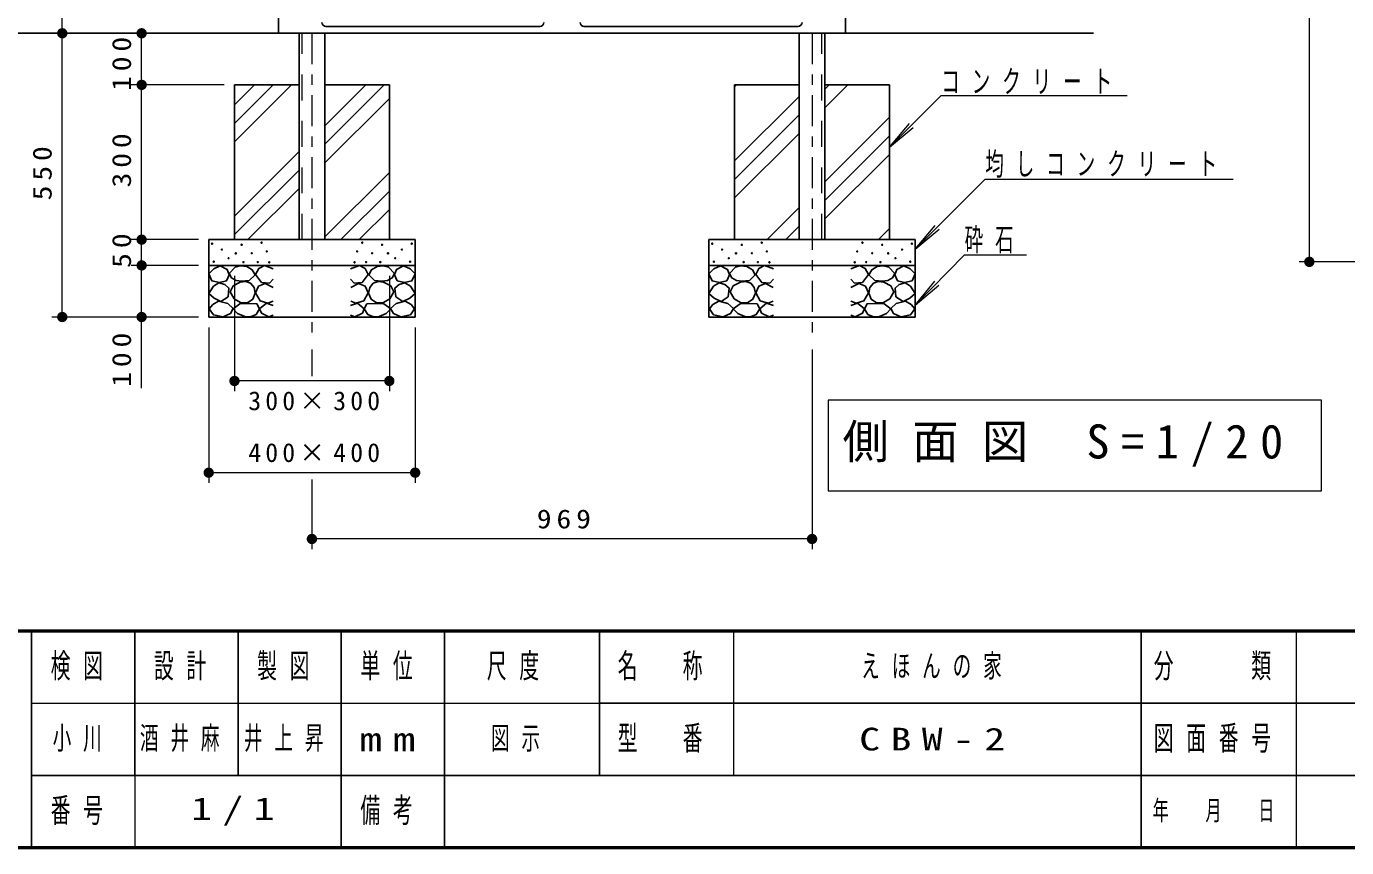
# Model space of a CAD drawing. Units: millimetres on the paper, scale 1:20. Extents: x -805 to -420, y 0 to 267.
# Drawn here: x -663 to -535.1, y 0 to 79.6 of the extents above; entities that cross this region are included whole.
import ezdxf

# ---------------------------------------------------------------- set-up
doc = ezdxf.new("R2010")
doc.units = ezdxf.units.MM
doc.linetypes.add('USER1', pattern=[4.5, 2.5, -2])
doc.linetypes.add('USER2', pattern=[6, 3, -1, 1, -1])
doc.layers.add('LY_1', color=7, linetype='Continuous', lineweight=25)
doc.styles.add('ＭＳ ゴシック', font='')
doc.styles.get('ＭＳ ゴシック').set_extended_font_data('MS Gothic')

# ---------------------------------------------------------------- blocks, each defined once
blk = doc.blocks.new('filled_dot')
at = {"color": 0, "linetype": 'Continuous', "lineweight": -2, "const_width": 1.25}
blk.add_lwpolyline([(-0.625, 0, 1), (0.625, 0, 1)], format="xyb", close=True, dxfattribs=at)

msp = doc.modelspace()

# ---------------------------------------------------------------- linework, layer by layer
at = {"layer": 'LY_1', "lineweight": 13}
for p, q in [((-659.527, 78.924), (-659.527, 148.923)), ((-538.721, 56.771), (-538.721, 140.371)), ((-652.076, 78.924), (-660.527, 78.924)), ((-659.527, 51.424), (-659.527, 78.924)), ((-651.838, 73.924), (-651.838, 78.924)), ((-643.843, 73.924), (-652.838, 73.924)), ((-643.843, 73.924), (-652.838, 73.924)), ((-651.838, 58.924), (-651.838, 73.924)), ((-642.843, 68.394), (-637.312, 73.924)), ((-642.843, 70.19), (-639.108, 73.924)), ((-642.843, 71.986), (-640.904, 73.924)), ((-634.093, 68.163), (-628.332, 73.924)), ((-634.093, 69.959), (-630.128, 73.924)), ((-594.393, 73.738), (-594.207, 73.924)), ((-585.643, 71.712), (-583.431, 73.924)), ((-585.643, 73.508), (-585.227, 73.924)), ((-634.093, 66.367), (-627.843, 72.617)), ((-594.393, 66.554), (-588.143, 72.804)), ((-574.383, 72.882), (-579.393, 67.872)), ((-574.383, 72.882), (-556.383, 72.882)), ((-594.393, 64.758), (-588.143, 71.008)), ((-585.643, 64.528), (-579.393, 70.778)), ((-594.393, 62.962), (-588.143, 69.212)), ((-579.393, 67.872), (-577.464, 70.171)), ((-579.393, 67.872), (-577.095, 69.801)), ((-585.643, 62.732), (-579.393, 68.982)), ((-642.843, 61.209), (-636.593, 67.459)), ((-585.643, 60.936), (-579.393, 67.186)), ((-642.843, 59.413), (-636.593, 65.663)), ((-634.093, 59.183), (-627.843, 65.433)), ((-570.117, 64.776), (-576.893, 58)), ((-570.117, 64.776), (-546.117, 64.776)), ((-641.536, 58.924), (-636.593, 63.867)), ((-632.556, 58.924), (-627.843, 63.637)), ((-630.76, 58.924), (-627.843, 61.841)), ((-591.247, 58.924), (-588.143, 62.028)), ((-589.45, 58.924), (-588.143, 60.232)), ((-576.893, 58), (-574.964, 60.299)), ((-646.343, 58.924), (-652.838, 58.924)), ((-651.838, 56.424), (-651.838, 58.924)), ((-580.47, 58.924), (-579.393, 60.002)), ((-576.893, 58), (-574.595, 59.929)), ((-646.343, 56.424), (-652.838, 56.424)), ((-646.343, 56.424), (-652.838, 56.424)), ((-651.838, 44.52), (-651.838, 56.424)), ((-572.116, 57.452), (-576.893, 52.571)), ((-572.116, 57.452), (-566.116, 57.452)), ((-512.147, 56.771), (-539.721, 56.771)), ((-642.843, 55.424), (-642.843, 44.225)), ((-627.843, 55.424), (-627.843, 44.225)), ((-576.893, 52.571), (-574.989, 54.89)), ((-576.893, 52.571), (-574.616, 54.524)), ((-646.343, 51.424), (-660.527, 51.424)), ((-646.343, 51.424), (-652.838, 51.424)), ((-645.343, 50.424), (-645.343, 35.338)), ((-625.343, 50.424), (-625.343, 35.338)), ((-635.343, 48.281), (-635.343, 45.688)), ((-586.893, 48.281), (-586.893, 28.911)), ((-627.843, 45.225), (-642.843, 45.225)), ((-585.345, 43.362), (-585.345, 34.562)), ((-537.545, 43.362), (-585.345, 43.362)), ((-537.545, 34.562), (-537.545, 43.362)), ((-625.343, 36.338), (-645.343, 36.338)), ((-635.343, 35.688), (-635.343, 28.911)), ((-585.345, 34.562), (-537.545, 34.562)), ((-586.893, 29.911), (-635.343, 29.911)), ((-594.5, 21), (-594.5, 7)), ((-540, 21), (-540, 0)), ((-662.5, 14), (-607.5, 14)), ((-652.5, 7), (-652.5, 0))]:
    msp.add_line(p, q, dxfattribs=at)
at = {"layer": 'LY_1'}
for p, q in [((-638.568, 78.941), (-638.568, 110.141)), ((-583.668, 78.941), (-583.668, 110.141)), ((-613.248, 79.591), (-633.988, 79.591)), ((-608.988, 79.591), (-588.248, 79.591)), ((-611.118, 78.924), (-668.631, 78.924)), ((-611.118, 78.941), (-638.568, 78.941)), ((-636.593, 58.924), (-636.593, 78.924)), ((-634.093, 58.924), (-634.093, 78.924)), ((-611.118, 78.941), (-583.668, 78.941)), ((-611.118, 78.924), (-559.619, 78.924)), ((-588.143, 58.924), (-588.143, 78.924)), ((-585.643, 58.924), (-585.643, 78.924)), ((-642.843, 73.924), (-636.593, 73.924)), ((-642.843, 73.924), (-642.843, 58.924)), ((-634.093, 73.924), (-627.843, 73.924)), ((-627.843, 73.924), (-627.843, 58.924)), ((-594.393, 73.924), (-594.393, 58.924)), ((-588.143, 73.924), (-594.393, 73.924)), ((-579.393, 73.924), (-585.643, 73.924)), ((-579.393, 73.924), (-579.393, 58.924)), ((-645.343, 58.924), (-645.343, 51.424)), ((-645.343, 58.924), (-625.343, 58.924)), ((-625.343, 58.924), (-625.343, 51.424)), ((-596.893, 58.924), (-596.893, 51.424)), ((-576.893, 58.924), (-596.893, 58.924)), ((-576.893, 58.924), (-576.893, 51.424)), ((-645.343, 56.424), (-625.343, 56.424)), ((-576.893, 56.424), (-596.893, 56.424)), ((-645.343, 51.424), (-625.343, 51.424)), ((-576.893, 51.424), (-596.893, 51.424)), ((-662.5, 21), (-662.5, 0)), ((-652.5, 21), (-652.5, 7)), ((-642.5, 21), (-642.5, 7)), ((-632.5, 21), (-632.5, 0)), ((-622.5, 21), (-622.5, 7)), ((-607.5, 21), (-607.5, 7)), ((-555, 21), (-555, 0)), ((-607.5, 14), (-490, 14)), ((-662.5, 7), (-420, 7)), ((-622.5, 7), (-622.5, 0))]:
    msp.add_line(p, q, dxfattribs=at)
at = {"layer": 'LY_1', "linetype": 'USER1', "lineweight": 13}
for p, q in [((-636.293, 58.924), (-636.293, 78.924)), ((-585.943, 58.924), (-585.943, 78.924))]:
    msp.add_line(p, q, dxfattribs=at)
at = {"layer": 'LY_1', "linetype": 'USER2', "lineweight": 13}
for p, q in [((-635.343, 78.924), (-635.343, 49.281)), ((-586.893, 78.924), (-586.893, 49.281))]:
    msp.add_line(p, q, dxfattribs=at)
at = {"layer": 'LY_1', "lineweight": 50}
for p, q in [((-805, 21), (-420, 21)), ((-805, 0), (-420, 0))]:
    msp.add_line(p, q, dxfattribs=at)
at = {"layer": 'LY_1'}
for points in [[(-644.22, 56.394), (-644.854, 56.093), (-645.329, 55.618), (-645.028, 54.921), (-644.3, 54.778), (-643.602, 54.937), (-643.349, 55.523), (-643.539, 56.03)], [(-642.249, 56.399), (-642.776, 56.263), (-643.357, 55.628), (-643.128, 55.209), (-642.67, 54.972), (-642.154, 54.899), (-641.411, 54.966), (-640.844, 55.507), (-641.127, 56.007), (-641.661, 56.317)], [(-628.436, 56.399), (-627.909, 56.263), (-627.328, 55.628), (-627.558, 55.209), (-628.015, 54.972), (-628.531, 54.899), (-629.274, 54.966), (-629.842, 55.507), (-629.558, 56.007), (-629.025, 56.317)], [(-626.465, 56.394), (-625.831, 56.093), (-625.356, 55.618), (-625.657, 54.921), (-626.386, 54.778), (-627.083, 54.937), (-627.336, 55.523), (-627.146, 56.03)], [(-595.77, 56.394), (-596.404, 56.093), (-596.879, 55.618), (-596.578, 54.921), (-595.85, 54.778), (-595.152, 54.937), (-594.899, 55.523), (-595.089, 56.03)], [(-593.799, 56.399), (-594.326, 56.263), (-594.907, 55.628), (-594.678, 55.209), (-594.22, 54.972), (-593.704, 54.899), (-592.961, 54.966), (-592.394, 55.507), (-592.677, 56.007), (-593.211, 56.317)], [(-579.986, 56.399), (-579.459, 56.263), (-578.878, 55.628), (-579.108, 55.209), (-579.565, 54.972), (-580.081, 54.899), (-580.824, 54.966), (-581.392, 55.507), (-581.108, 56.007), (-580.575, 56.317)], [(-578.015, 56.394), (-577.381, 56.093), (-576.906, 55.618), (-577.207, 54.921), (-577.936, 54.778), (-578.633, 54.937), (-578.886, 55.523), (-578.696, 56.03)], [(-644.347, 54.746), (-644.886, 54.398), (-645.329, 53.717), (-644.822, 53.257), (-644.157, 52.94), (-643.46, 53.384), (-643.381, 54.224), (-643.789, 54.586)], [(-642.884, 53.182), (-642.263, 52.837), (-641.587, 52.79), (-641.073, 53.152), (-640.83, 53.75), (-640.942, 54.287), (-641.29, 54.696), (-641.755, 54.86), (-642.29, 54.804), (-642.979, 54.435), (-643.276, 53.858)], [(-627.801, 53.182), (-628.423, 52.837), (-629.099, 52.79), (-629.612, 53.152), (-629.855, 53.75), (-629.744, 54.287), (-629.396, 54.696), (-628.93, 54.86), (-628.396, 54.804), (-627.706, 54.435), (-627.409, 53.858)], [(-626.338, 54.746), (-625.8, 54.398), (-625.356, 53.717), (-625.863, 53.257), (-626.529, 52.94), (-627.226, 53.384), (-627.305, 54.224), (-626.897, 54.586)], [(-595.897, 54.746), (-596.436, 54.398), (-596.879, 53.717), (-596.372, 53.257), (-595.707, 52.94), (-595.01, 53.384), (-594.931, 54.224), (-595.339, 54.586)], [(-594.434, 53.182), (-593.813, 52.837), (-593.137, 52.79), (-592.623, 53.152), (-592.38, 53.75), (-592.492, 54.287), (-592.84, 54.696), (-593.305, 54.86), (-593.84, 54.804), (-594.529, 54.435), (-594.826, 53.858)], [(-579.351, 53.182), (-579.973, 52.837), (-580.649, 52.79), (-581.162, 53.152), (-581.405, 53.75), (-581.294, 54.287), (-580.946, 54.696), (-580.48, 54.86), (-579.946, 54.804), (-579.256, 54.435), (-578.959, 53.858)], [(-577.888, 54.746), (-577.35, 54.398), (-576.906, 53.717), (-577.413, 53.257), (-578.079, 52.94), (-578.776, 53.384), (-578.855, 54.224), (-578.447, 54.586)], [(-644.388, 52.95), (-644.957, 52.631), (-645.295, 52.208), (-644.891, 51.642), (-643.948, 51.439), (-643.233, 51.758), (-642.959, 52.263), (-643.499, 52.719)], [(-641.533, 52.743), (-642.317, 52.702), (-642.979, 52.229), (-642.546, 51.77), (-641.857, 51.459), (-641.292, 51.451), (-640.749, 51.675), (-640.411, 52.202), (-640.668, 52.689)], [(-629.153, 52.743), (-628.369, 52.702), (-627.707, 52.229), (-628.139, 51.77), (-628.828, 51.459), (-629.393, 51.451), (-629.936, 51.675), (-630.274, 52.202), (-630.018, 52.689)], [(-626.297, 52.95), (-625.729, 52.631), (-625.391, 52.208), (-625.794, 51.642), (-626.737, 51.439), (-627.453, 51.758), (-627.726, 52.263), (-627.187, 52.719)], [(-595.938, 52.95), (-596.507, 52.631), (-596.845, 52.208), (-596.441, 51.642), (-595.498, 51.439), (-594.783, 51.758), (-594.509, 52.263), (-595.049, 52.719)], [(-593.083, 52.743), (-593.867, 52.702), (-594.529, 52.229), (-594.096, 51.77), (-593.407, 51.459), (-592.842, 51.451), (-592.299, 51.675), (-591.961, 52.202), (-592.218, 52.689)], [(-580.703, 52.743), (-579.919, 52.702), (-579.257, 52.229), (-579.689, 51.77), (-580.378, 51.459), (-580.943, 51.451), (-581.486, 51.675), (-581.824, 52.202), (-581.568, 52.689)], [(-577.847, 52.95), (-577.279, 52.631), (-576.941, 52.208), (-577.344, 51.642), (-578.287, 51.439), (-579.003, 51.758), (-579.276, 52.263), (-578.737, 52.719)]]:
    msp.add_lwpolyline(points, close=True, dxfattribs=at)
for points in [[(-639.093, 56.089), (-639.948, 56.406), (-640.487, 56.136), (-640.804, 55.534), (-640.218, 54.774), (-639.441, 54.711), (-639.093, 55.107)], [(-631.593, 56.089), (-630.737, 56.406), (-630.199, 56.136), (-629.882, 55.534), (-630.468, 54.774), (-631.244, 54.711), (-631.593, 55.107)], [(-590.643, 56.089), (-591.498, 56.406), (-592.037, 56.136), (-592.354, 55.534), (-591.768, 54.774), (-590.991, 54.711), (-590.643, 55.107)], [(-583.143, 56.089), (-582.287, 56.406), (-581.749, 56.136), (-581.432, 55.534), (-582.018, 54.774), (-582.794, 54.711), (-583.143, 55.107)], [(-639.109, 54.283), (-639.869, 54.679), (-640.503, 54.425), (-640.804, 53.776), (-640.36, 53), (-639.6, 52.762), (-639.109, 52.968)], [(-631.577, 54.283), (-630.816, 54.679), (-630.183, 54.425), (-629.882, 53.776), (-630.325, 53), (-631.086, 52.762), (-631.577, 52.968)], [(-590.659, 54.283), (-591.419, 54.679), (-592.053, 54.425), (-592.354, 53.776), (-591.91, 53), (-591.15, 52.762), (-590.659, 52.968)], [(-583.127, 54.283), (-582.366, 54.679), (-581.733, 54.425), (-581.432, 53.776), (-581.875, 53), (-582.636, 52.762), (-583.127, 52.968)], [(-639.093, 52.556), (-639.758, 52.762), (-640.408, 52.208), (-640.233, 51.811), (-639.505, 51.447), (-639.093, 51.606)], [(-631.593, 52.556), (-630.927, 52.762), (-630.278, 52.208), (-630.452, 51.811), (-631.181, 51.447), (-631.593, 51.606)], [(-590.643, 52.556), (-591.308, 52.762), (-591.958, 52.208), (-591.783, 51.811), (-591.055, 51.447), (-590.643, 51.606)], [(-583.143, 52.556), (-582.477, 52.762), (-581.828, 52.208), (-582.002, 51.811), (-582.731, 51.447), (-583.143, 51.606)]]:
    msp.add_lwpolyline(points, dxfattribs=at)
for centre in [(-645.012, 58.533), (-644.062, 57.963), (-642.715, 57.598), (-642.145, 58.422), (-641.168, 57.601), (-640.222, 58.629), (-639.722, 57.777), (-630.964, 57.777), (-630.464, 58.629), (-629.518, 57.601), (-628.541, 58.422), (-627.97, 57.598), (-626.624, 57.963), (-625.673, 58.533), (-596.562, 58.533), (-595.612, 57.963), (-594.265, 57.598), (-593.695, 58.422), (-592.718, 57.601), (-591.772, 58.629), (-591.272, 57.777), (-582.514, 57.777), (-582.014, 58.629), (-581.068, 57.601), (-580.091, 58.422), (-579.52, 57.598), (-578.174, 57.963), (-577.223, 58.533), (-644.854, 56.79), (-643.412, 57.123), (-641.971, 56.743), (-640.587, 56.75), (-639.479, 56.723), (-631.207, 56.723), (-630.099, 56.75), (-628.715, 56.743), (-627.273, 57.123), (-625.831, 56.79), (-596.404, 56.79), (-594.962, 57.123), (-593.521, 56.743), (-592.137, 56.75), (-591.029, 56.723), (-582.757, 56.723), (-581.649, 56.75), (-580.265, 56.743), (-578.823, 57.123), (-577.381, 56.79)]:
    msp.add_circle(centre, 0.05, dxfattribs=at)
for centre, start, end in [((-633.988, 79.971), 180, 270), ((-613.248, 79.971), 270, 0), ((-608.988, 79.971), 180, 270), ((-588.248, 79.971), 270, 0)]:
    msp.add_arc(centre, 0.38, start, end, dxfattribs=at)

# ---------------------------------------------------------------- block references
at = {"layer": 'LY_1', "lineweight": 13, "xscale": 0.4, "yscale": 0.4}
for p, rotation in [((-659.527, 78.924), 270), ((-659.527, 78.924), 90), ((-651.838, 78.924), 270), ((-651.838, 73.924), 270), ((-651.838, 73.924), 90), ((-651.838, 58.924), 270), ((-651.838, 58.924), 90), ((-651.838, 56.424), 270), ((-651.838, 56.424), 90), ((-538.721, 56.771), 90), ((-659.527, 51.424), 90), ((-651.838, 51.424), 90), ((-627.843, 45.225), 180), ((-625.343, 36.338), 180), ((-586.893, 29.911), 180)]:
    msp.add_blockref('filled_dot', p, dxfattribs=dict(at, rotation=rotation))
for p in [(-642.843, 45.225), (-645.343, 36.338), (-635.343, 29.911)]:
    msp.add_blockref('filled_dot', p, dxfattribs=at)

# ---------------------------------------------------------------- texts
at = {"layer": 'LY_1', "char_height": 1.833, "attachment_point": 8, "rotation": 90, "style": 'ＭＳ ゴシック'}
for s, insert in [('\\T1.33;\\W1.15;100', (-652.838, 76.194)), ('\\T1.33;\\W1.15;300', (-652.838, 66.841)), ('\\T1.33;\\W1.15;550', (-660.527, 65.589)), ('\\T1.34;\\W1.15;50', (-652.838, 58.102)), ('\\T1.33;\\W1.15;100', (-652.838, 47.52))]:
    msp.add_mtext(s, dxfattribs=dict(at, insert=insert))
at = {"layer": 'LY_1', "style": 'ＭＳ ゴシック'}
for s, insert, char_height, attachment_point in [('\\T1.64;\\W0.6;コンクリート', (-574.383, 73.032), 2.199, 7), ('\\T1.64;\\W0.6;均しコンクリート', (-570.117, 64.926), 2.199, 7), ('\\T1.64;\\W0.6;砕石', (-572.116, 57.602), 2.199, 7), ('\\T1.32;300×300', (-634.923, 44.225), 1.833, 2), ('\\T1.5;側面図\\~S=1/20', (-583.945, 38.962), 3.299, 4), ('\\T1.32;400×400', (-634.923, 37.338), 1.833, 8), ('\\T1.33;\\W1.15;969', (-610.701, 30.911), 1.833, 8), ('\\T1.64;\\W0.6;検図', (-657.5, 17.5), 2.346, 5), ('\\T1.64;\\W0.6;設計', (-647.5, 17.5), 2.346, 5), ('\\T1.64;\\W0.6;製図', (-637.5, 17.5), 2.346, 5), ('\\T1.64;\\W0.6;単位', (-627.5, 17.5), 2.346, 5), ('\\T1.64;\\W0.6;尺度', (-615.25, 17.5), 2.346, 5), ('\\T1.64;\\W0.6;名\u3000称', (-601, 17.5), 2.346, 5), ('\\T1.64;\\W0.6;えほんの家', (-574.75, 17.5), 2.199, 5), ('\\T1.64;\\W0.6;分\u3000\u3000類', (-547.5, 17.5), 2.346, 5), ('\\T1.64;\\W0.6;小川', (-657.5, 10.5), 2.199, 5), ('\\T1.64;\\W0.6;酒井麻', (-652, 10.5), 2.199, 4), ('\\T1.64;\\W0.6;井上昇', (-637.5, 10.5), 2.199, 5), ('\\T1.64;\\W0.6;図示', (-618, 10.5), 2.199, 4), ('\\T1.64;\\W0.6;型\u3000番', (-601, 10.5), 2.346, 5), ('\\T1.5;\\W1.35;CBW-2', (-574.75, 10.5), 2.199, 5), ('\\T1.64;\\W0.6;図面番号', (-547.5, 10.5), 2.346, 5), ('\\T1.5;\\W1.35;mm', (-627.5, 10.5), 2.346, 5), ('\\T1.64;\\W0.6;備考', (-627.5, 3.5), 2.346, 5), ('\\T1.64;\\W0.6;番号', (-657.5, 3.5), 2.346, 5), ('\\T1.5;\\W1.35;1/1', (-642.5, 3.5), 2.199, 5), ('\\T1.64;\\W0.6;年\u3000月\u3000日', (-547.5, 3.5), 1.906, 5)]:
    msp.add_mtext(s, dxfattribs=dict(at, insert=insert, char_height=char_height, attachment_point=attachment_point))

doc.saveas('drawing.dxf')
